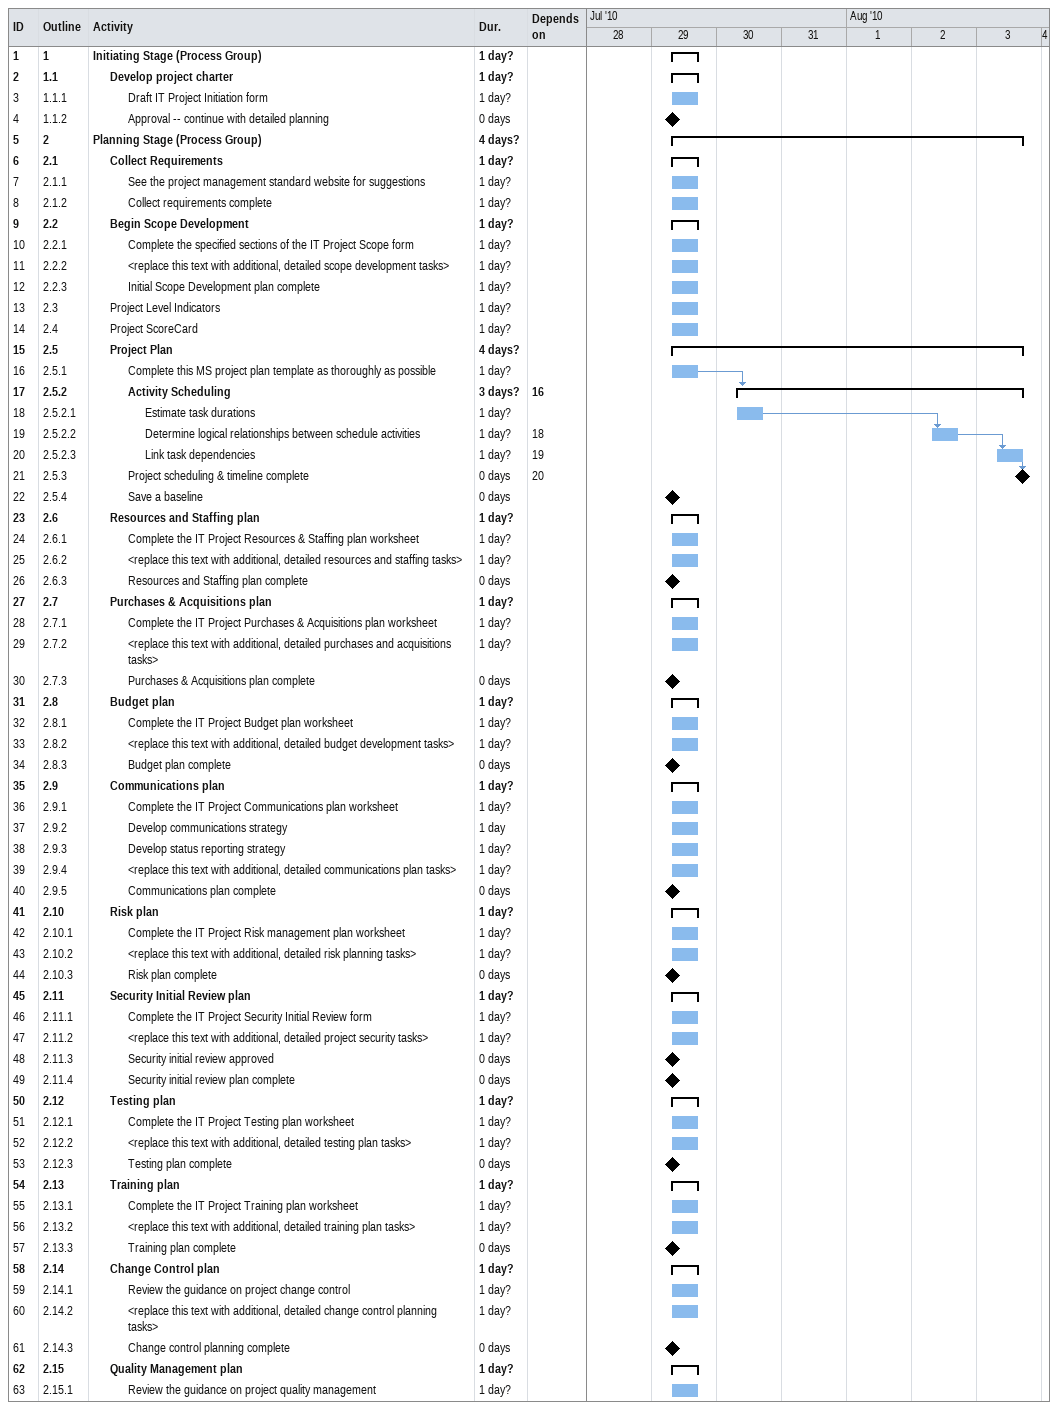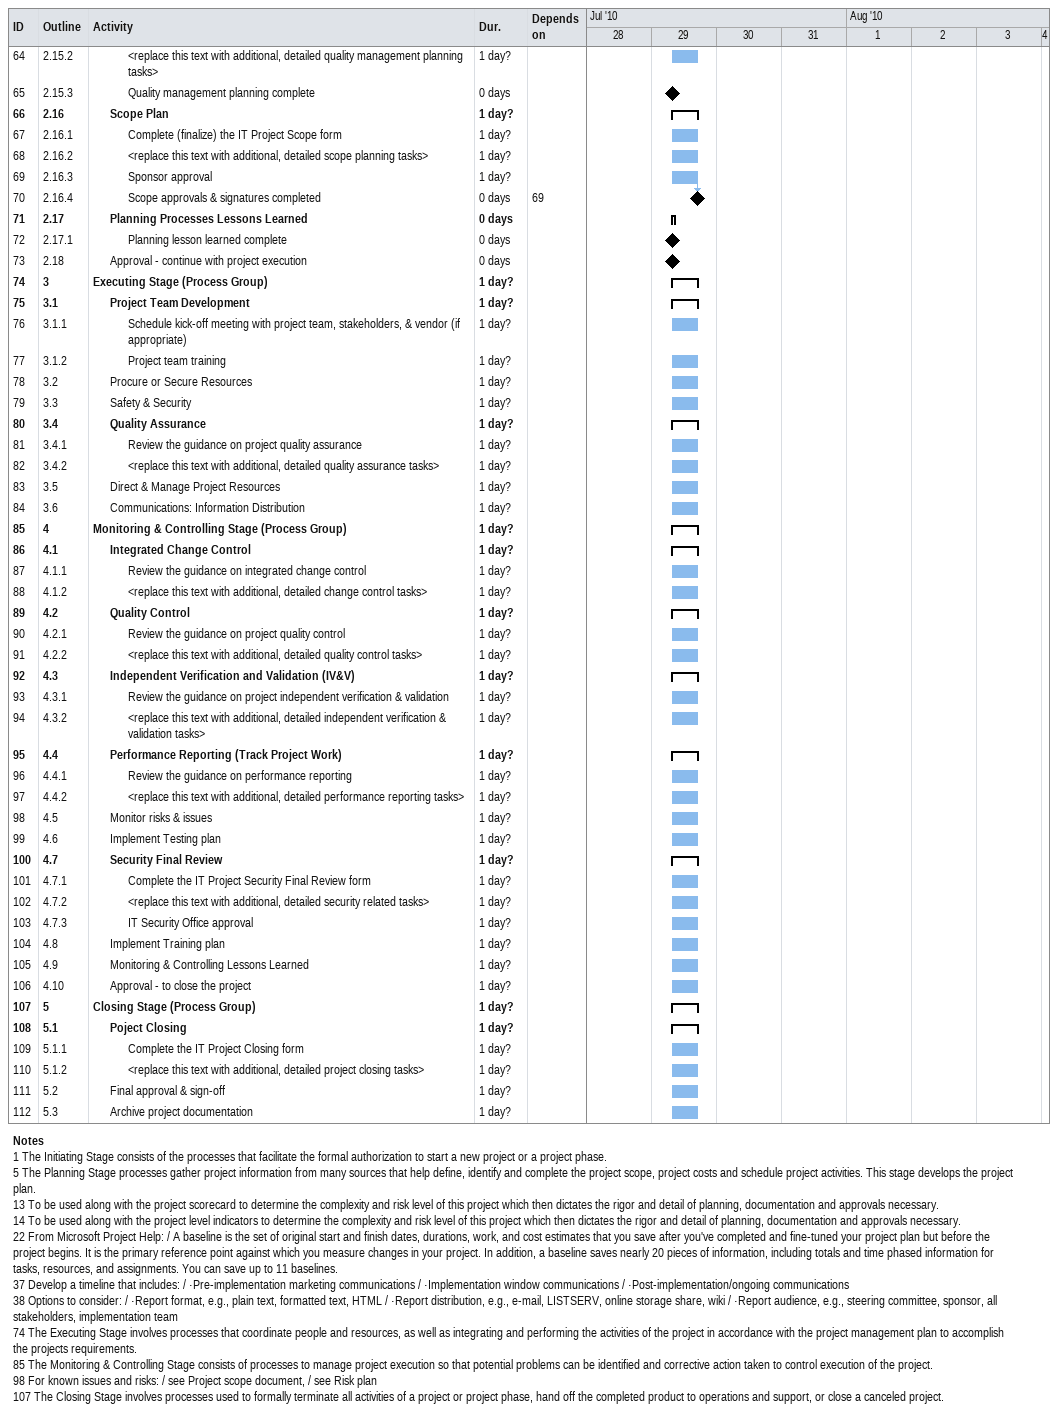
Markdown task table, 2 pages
| ID | WBS | Task | Duration | Start | Finish | Predecessors |
|---|---|---|---|---|---|---|
| 1 | 1 | **Initiating Stage (Process Group)** | 1d? | 2010-07-29 | 2010-07-29 |  |
| 2 | 1.1 | **Develop project charter** | 1d? | 2010-07-29 | 2010-07-29 |  |
| 3 | 1.1.1 | Draft IT Project Initiation form | 1d? | 2010-07-29 | 2010-07-29 |  |
| 4 | 1.1.2 | Approval -- continue with detailed planning | 0d | 2010-07-29 | 2010-07-29 |  |
| 5 | 2 | **Planning Stage (Process Group)** | 4d? | 2010-07-29 | 2010-08-03 |  |
| 6 | 2.1 | **Collect Requirements** | 1d? | 2010-07-29 | 2010-07-29 |  |
| 7 | 2.1.1 | See the project management standard website for suggestions | 1d? | 2010-07-29 | 2010-07-29 |  |
| 8 | 2.1.2 | Collect requirements complete | 1d? | 2010-07-29 | 2010-07-29 |  |
| 9 | 2.2 | **Begin Scope Development** | 1d? | 2010-07-29 | 2010-07-29 |  |
| 10 | 2.2.1 | Complete the specified sections of the IT Project Scope form | 1d? | 2010-07-29 | 2010-07-29 |  |
| 11 | 2.2.2 | <replace this text with additional, detailed scope development tasks> | 1d? | 2010-07-29 | 2010-07-29 |  |
| 12 | 2.2.3 | Initial Scope Development plan complete | 1d? | 2010-07-29 | 2010-07-29 |  |
| 13 | 2.3 | Project Level Indicators | 1d? | 2010-07-29 | 2010-07-29 |  |
| 14 | 2.4 | Project ScoreCard | 1d? | 2010-07-29 | 2010-07-29 |  |
| 15 | 2.5 | **Project Plan** | 4d? | 2010-07-29 | 2010-08-03 |  |
| 16 | 2.5.1 | Complete this MS project plan template as thoroughly as possible | 1d? | 2010-07-29 | 2010-07-29 |  |
| 17 | 2.5.2 | **Activity Scheduling** | 3d? | 2010-07-30 | 2010-08-03 | 16 |
| 18 | 2.5.2.1 | Estimate task durations | 1d? | 2010-07-30 | 2010-07-30 |  |
| 19 | 2.5.2.2 | Determine logical relationships between schedule activities | 1d? | 2010-08-02 | 2010-08-02 | 18 |
| 20 | 2.5.2.3 | Link task dependencies | 1d? | 2010-08-03 | 2010-08-03 | 19 |
| 21 | 2.5.3 | Project scheduling & timeline complete | 0d | 2010-08-03 | 2010-08-03 | 20 |
| 22 | 2.5.4 | Save a baseline | 0d | 2010-07-29 | 2010-07-29 |  |
| 23 | 2.6 | **Resources and Staffing plan** | 1d? | 2010-07-29 | 2010-07-29 |  |
| 24 | 2.6.1 | Complete the IT Project Resources & Staffing plan worksheet | 1d? | 2010-07-29 | 2010-07-29 |  |
| 25 | 2.6.2 | <replace this text with additional, detailed resources and staffing tasks> | 1d? | 2010-07-29 | 2010-07-29 |  |
| 26 | 2.6.3 | Resources and Staffing plan complete | 0d | 2010-07-29 | 2010-07-29 |  |
| 27 | 2.7 | **Purchases & Acquisitions plan** | 1d? | 2010-07-29 | 2010-07-29 |  |
| 28 | 2.7.1 | Complete the IT Project Purchases & Acquisitions plan worksheet | 1d? | 2010-07-29 | 2010-07-29 |  |
| 29 | 2.7.2 | <replace this text with additional, detailed purchases and acquisitions tasks> | 1d? | 2010-07-29 | 2010-07-29 |  |
| 30 | 2.7.3 | Purchases & Acquisitions plan complete | 0d | 2010-07-29 | 2010-07-29 |  |
| 31 | 2.8 | **Budget plan** | 1d? | 2010-07-29 | 2010-07-29 |  |
| 32 | 2.8.1 | Complete the IT Project Budget plan worksheet | 1d? | 2010-07-29 | 2010-07-29 |  |
| 33 | 2.8.2 | <replace this text with additional, detailed budget development tasks> | 1d? | 2010-07-29 | 2010-07-29 |  |
| 34 | 2.8.3 | Budget plan complete | 0d | 2010-07-29 | 2010-07-29 |  |
| 35 | 2.9 | **Communications plan** | 1d? | 2010-07-29 | 2010-07-29 |  |
| 36 | 2.9.1 | Complete the IT Project Communications plan worksheet | 1d? | 2010-07-29 | 2010-07-29 |  |
| 37 | 2.9.2 | Develop communications strategy | 1d | 2010-07-29 | 2010-07-29 |  |
| 38 | 2.9.3 | Develop status reporting strategy | 1d? | 2010-07-29 | 2010-07-29 |  |
| 39 | 2.9.4 | <replace this text with additional, detailed communications plan tasks> | 1d? | 2010-07-29 | 2010-07-29 |  |
| 40 | 2.9.5 | Communications plan complete | 0d | 2010-07-29 | 2010-07-29 |  |
| 41 | 2.10 | **Risk plan** | 1d? | 2010-07-29 | 2010-07-29 |  |
| 42 | 2.10.1 | Complete the IT Project Risk management plan worksheet | 1d? | 2010-07-29 | 2010-07-29 |  |
| 43 | 2.10.2 | <replace this text with additional, detailed risk planning tasks> | 1d? | 2010-07-29 | 2010-07-29 |  |
| 44 | 2.10.3 | Risk plan complete | 0d | 2010-07-29 | 2010-07-29 |  |
| 45 | 2.11 | **Security Initial Review plan** | 1d? | 2010-07-29 | 2010-07-29 |  |
| 46 | 2.11.1 | Complete the IT Project Security Initial Review form | 1d? | 2010-07-29 | 2010-07-29 |  |
| 47 | 2.11.2 | <replace this text with additional, detailed project security tasks> | 1d? | 2010-07-29 | 2010-07-29 |  |
| 48 | 2.11.3 | Security initial review approved | 0d | 2010-07-29 | 2010-07-29 |  |
| 49 | 2.11.4 | Security initial review plan complete | 0d | 2010-07-29 | 2010-07-29 |  |
| 50 | 2.12 | **Testing plan** | 1d? | 2010-07-29 | 2010-07-29 |  |
| 51 | 2.12.1 | Complete the IT Project Testing plan worksheet | 1d? | 2010-07-29 | 2010-07-29 |  |
| 52 | 2.12.2 | <replace this text with additional, detailed testing plan tasks> | 1d? | 2010-07-29 | 2010-07-29 |  |
| 53 | 2.12.3 | Testing plan complete | 0d | 2010-07-29 | 2010-07-29 |  |
| 54 | 2.13 | **Training plan** | 1d? | 2010-07-29 | 2010-07-29 |  |
| 55 | 2.13.1 | Complete the IT Project Training plan worksheet | 1d? | 2010-07-29 | 2010-07-29 |  |
| 56 | 2.13.2 | <replace this text with additional, detailed training plan tasks> | 1d? | 2010-07-29 | 2010-07-29 |  |
| 57 | 2.13.3 | Training plan complete | 0d | 2010-07-29 | 2010-07-29 |  |
| 58 | 2.14 | **Change Control plan** | 1d? | 2010-07-29 | 2010-07-29 |  |
| 59 | 2.14.1 | Review the guidance on project change control | 1d? | 2010-07-29 | 2010-07-29 |  |
| 60 | 2.14.2 | <replace this text with additional, detailed change control planning tasks> | 1d? | 2010-07-29 | 2010-07-29 |  |
| 61 | 2.14.3 | Change control planning complete | 0d | 2010-07-29 | 2010-07-29 |  |
| 62 | 2.15 | **Quality Management plan** | 1d? | 2010-07-29 | 2010-07-29 |  |
| 63 | 2.15.1 | Review the guidance on project quality management | 1d? | 2010-07-29 | 2010-07-29 |  |
| 64 | 2.15.2 | <replace this text with additional, detailed quality management planning tasks> | 1d? | 2010-07-29 | 2010-07-29 |  |
| 65 | 2.15.3 | Quality management planning complete | 0d | 2010-07-29 | 2010-07-29 |  |
| 66 | 2.16 | **Scope Plan** | 1d? | 2010-07-29 | 2010-07-29 |  |
| 67 | 2.16.1 | Complete (finalize) the IT Project Scope form | 1d? | 2010-07-29 | 2010-07-29 |  |
| 68 | 2.16.2 | <replace this text with additional, detailed scope planning tasks> | 1d? | 2010-07-29 | 2010-07-29 |  |
| 69 | 2.16.3 | Sponsor approval | 1d? | 2010-07-29 | 2010-07-29 |  |
| 70 | 2.16.4 | Scope approvals & signatures completed | 0d | 2010-07-29 | 2010-07-29 | 69 |
| 71 | 2.17 | **Planning Processes Lessons Learned** | 0d | 2010-07-29 | 2010-07-29 |  |
| 72 | 2.17.1 | Planning lesson learned complete | 0d | 2010-07-29 | 2010-07-29 |  |
| 73 | 2.18 | Approval - continue with project execution | 0d | 2010-07-29 | 2010-07-29 |  |
| 74 | 3 | **Executing Stage (Process Group)** | 1d? | 2010-07-29 | 2010-07-29 |  |
| 75 | 3.1 | **Project Team Development** | 1d? | 2010-07-29 | 2010-07-29 |  |
| 76 | 3.1.1 | Schedule kick-off meeting with project team, stakeholders, & vendor (if appropriate) | 1d? | 2010-07-29 | 2010-07-29 |  |
| 77 | 3.1.2 | Project team training | 1d? | 2010-07-29 | 2010-07-29 |  |
| 78 | 3.2 | Procure or Secure Resources | 1d? | 2010-07-29 | 2010-07-29 |  |
| 79 | 3.3 | Safety & Security | 1d? | 2010-07-29 | 2010-07-29 |  |
| 80 | 3.4 | **Quality Assurance** | 1d? | 2010-07-29 | 2010-07-29 |  |
| 81 | 3.4.1 | Review the guidance on project quality assurance | 1d? | 2010-07-29 | 2010-07-29 |  |
| 82 | 3.4.2 | <replace this text with additional, detailed quality assurance tasks> | 1d? | 2010-07-29 | 2010-07-29 |  |
| 83 | 3.5 | Direct & Manage Project Resources | 1d? | 2010-07-29 | 2010-07-29 |  |
| 84 | 3.6 | Communications: Information Distribution | 1d? | 2010-07-29 | 2010-07-29 |  |
| 85 | 4 | **Monitoring & Controlling Stage (Process Group)** | 1d? | 2010-07-29 | 2010-07-29 |  |
| 86 | 4.1 | **Integrated Change Control** | 1d? | 2010-07-29 | 2010-07-29 |  |
| 87 | 4.1.1 | Review the guidance on integrated change control | 1d? | 2010-07-29 | 2010-07-29 |  |
| 88 | 4.1.2 | <replace this text with additional, detailed change control tasks> | 1d? | 2010-07-29 | 2010-07-29 |  |
| 89 | 4.2 | **Quality Control** | 1d? | 2010-07-29 | 2010-07-29 |  |
| 90 | 4.2.1 | Review the guidance on project quality control | 1d? | 2010-07-29 | 2010-07-29 |  |
| 91 | 4.2.2 | <replace this text with additional, detailed quality control tasks> | 1d? | 2010-07-29 | 2010-07-29 |  |
| 92 | 4.3 | **Independent Verification and Validation (IV&V)** | 1d? | 2010-07-29 | 2010-07-29 |  |
| 93 | 4.3.1 | Review the guidance on project independent verification & validation | 1d? | 2010-07-29 | 2010-07-29 |  |
| 94 | 4.3.2 | <replace this text with additional, detailed independent verification & validation tasks> | 1d? | 2010-07-29 | 2010-07-29 |  |
| 95 | 4.4 | **Performance Reporting (Track Project Work)** | 1d? | 2010-07-29 | 2010-07-29 |  |
| 96 | 4.4.1 | Review the guidance on performance reporting | 1d? | 2010-07-29 | 2010-07-29 |  |
| 97 | 4.4.2 | <replace this text with additional, detailed performance reporting tasks> | 1d? | 2010-07-29 | 2010-07-29 |  |
| 98 | 4.5 | Monitor risks & issues | 1d? | 2010-07-29 | 2010-07-29 |  |
| 99 | 4.6 | Implement Testing plan | 1d? | 2010-07-29 | 2010-07-29 |  |
| 100 | 4.7 | **Security Final Review** | 1d? | 2010-07-29 | 2010-07-29 |  |
| 101 | 4.7.1 | Complete the IT Project Security Final Review form | 1d? | 2010-07-29 | 2010-07-29 |  |
| 102 | 4.7.2 | <replace this text with additional, detailed security related tasks> | 1d? | 2010-07-29 | 2010-07-29 |  |
| 103 | 4.7.3 | IT Security Office approval | 1d? | 2010-07-29 | 2010-07-29 |  |
| 104 | 4.8 | Implement Training plan | 1d? | 2010-07-29 | 2010-07-29 |  |
| 105 | 4.9 | Monitoring & Controlling Lessons Learned | 1d? | 2010-07-29 | 2010-07-29 |  |
| 106 | 4.10 | Approval - to close the project | 1d? | 2010-07-29 | 2010-07-29 |  |
| 107 | 5 | **Closing Stage (Process Group)** | 1d? | 2010-07-29 | 2010-07-29 |  |
| 108 | 5.1 | **Poject Closing** | 1d? | 2010-07-29 | 2010-07-29 |  |
| 109 | 5.1.1 | Complete the IT Project Closing form | 1d? | 2010-07-29 | 2010-07-29 |  |
| 110 | 5.1.2 | <replace this text with additional, detailed project closing tasks> | 1d? | 2010-07-29 | 2010-07-29 |  |
| 111 | 5.2 | Final approval & sign-off | 1d? | 2010-07-29 | 2010-07-29 |  |
| 112 | 5.3 | Archive project documentation | 1d? | 2010-07-29 | 2010-07-29 |  |

Notes
- 1: The Initiating Stage consists of the processes that facilitate the formal authorization to start a new project or a project phase.
- 5: The Planning Stage processes gather project information from many sources that help define, identify and complete the project scope, project costs and schedule project activities. This stage develops the project plan.
- 13: To be used along with the project scorecard to determine the complexity and risk level of this project which then dictates the rigor and detail of planning, documentation and approvals necessary.
- 14: To be used along with the project level indicators to determine the complexity and risk level of this project which then dictates the rigor and detail of planning, documentation and approvals necessary.
- 22: From Microsoft Project Help: / A baseline is the set of original start and finish dates, durations, work, and cost estimates that you save after you've completed and fine-tuned your project plan but before the project begins. It is the primary reference point against which you measure changes in your project. In addition, a baseline saves nearly 20 pieces of information, including totals and time phased information for tasks, resources, and assignments. You can save up to 11 baselines.
- 37: Develop a timeline that includes: / ·Pre-implementation marketing communications / ·Implementation window communications / ·Post-implementation/ongoing communications
- 38: Options to consider: / ·Report format, e.g., plain text, formatted text, HTML / ·Report distribution, e.g., e-mail, LISTSERV, online storage share, wiki / ·Report audience, e.g., steering committee, sponsor, all stakeholders, implementation team
- 74: The Executing Stage involves processes that coordinate people and resources, as well as integrating and performing the activities of the project in accordance with the project management plan to accomplish the projects requirements.
- 85: The Monitoring & Controlling Stage consists of processes to manage project execution so that potential problems can be identified and corrective action taken to control execution of the project.
- 98: For known issues and risks: / see Project scope document, / see Risk plan
- 107: The Closing Stage involves processes used to formally terminate all activities of a project or project phase, hand off the completed product to operations and support, or close a canceled project.
